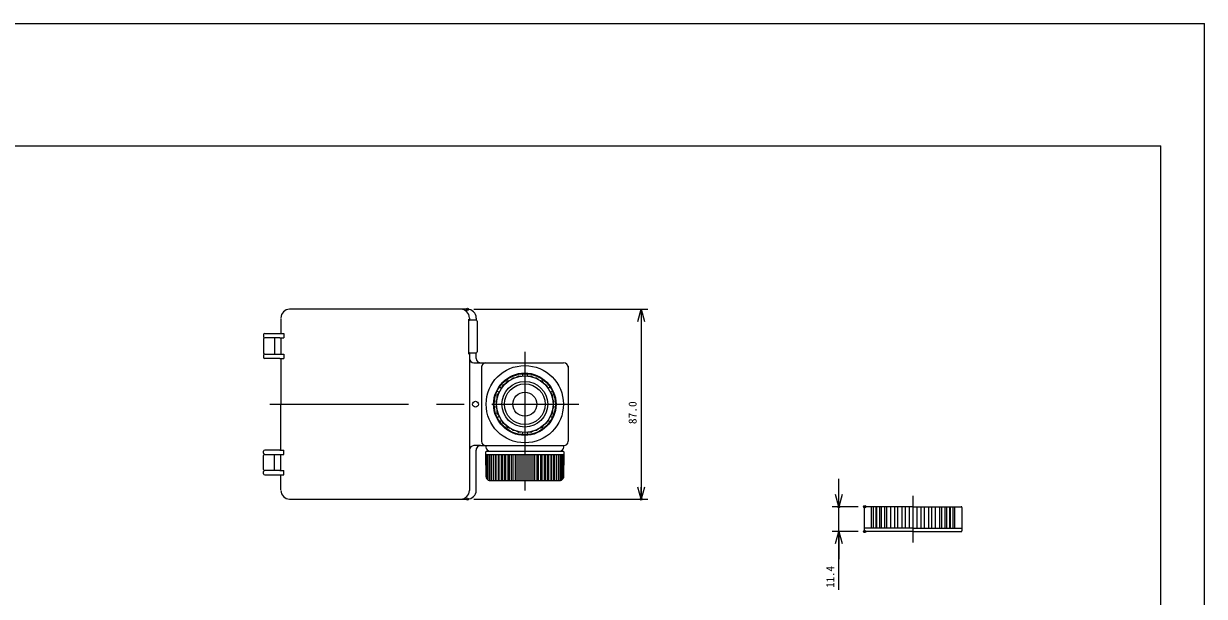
# Model space of a CAD drawing. Units: millimetres on the paper. Extents: x -210 to 210, y -148 to 148.
# Drawn here: x -60.4 to 210, y 17.2 to 148.5 of the extents above; entities that cross this region are included whole.
import ezdxf
from ezdxf.enums import TextEntityAlignment as Align

# ---------------------------------------------------------------- set-up
doc = ezdxf.new("R2010")
doc.units = ezdxf.units.MM
doc.header["$PDMODE"] = 32
doc.header["$PDSIZE"] = 0.5
doc.linetypes.add('USER1', pattern=[50.8, 31.75, -6.35, 6.35, -6.35])
for name, color, linetype, lineweight in [('0-0_0', 7, 'Continuous', 18), ('0-1_DEFPOINTS', 7, 'Continuous', 18), ('0-2_CLASS1', 7, 'Continuous', 18), ('0-3_SS', 7, 'Continuous', 18)]:
    doc.layers.add(name, color=color, linetype=linetype, lineweight=lineweight)
doc.styles.add('ＭＳ ゴシック', font='')
doc.styles.get('ＭＳ ゴシック').set_extended_font_data('MS Gothic')

# ---------------------------------------------------------------- blocks, each defined once
blk = doc.blocks.new('_OPEN30')
at = {"layer": '0-0_0'}
blk.add_line((0, 0), (-1, 0), dxfattribs=at)
blk.add_lwpolyline([(-1, 0.2679), (0, 0), (-1, -0.2679)], dxfattribs=at)
blk = doc.blocks.new('D7')
at = {"layer": '0-0_0'}
for p, q in [((126.282, 37.785), (126.282, 44.135)), ((130.709, 37.785), (124.782, 37.785)), ((126.282, 32.085), (126.282, 37.785)), ((130.709, 32.085), (124.782, 32.085)), ((126.282, 18.768), (126.282, 32.085)), ((126.282, 32.085), (126.282, 25.735))]:
    blk.add_line(p, q, dxfattribs=at)
at = {"layer": '0-1_DEFPOINTS'}
for p in [(126.282, 37.785), (132.209, 37.785), (132.209, 32.085)]:
    blk.add_point(p, dxfattribs=at)
at = {"layer": '0-0_0', "xscale": 2.77, "yscale": 2.77}
for p, rotation in [((126.282, 37.785), 270), ((126.282, 32.085), 90)]:
    blk.add_blockref('_OPEN30', p, dxfattribs=dict(at, rotation=rotation))
at = {"layer": '0-0_0', "style": 'ＭＳ ゴシック'}
blk.add_text('11.4', height=1.833, rotation=90, dxfattribs=at).set_placement((125.782, 19.185), align=Align.BOTTOM_LEFT)
blk = doc.blocks.new('D12')
at = {"layer": '0-0_0'}
for p, q in [((42.719, 83.022), (82.5, 83.022)), ((81, 83.022), (81, 39.522)), ((42.719, 39.522), (82.5, 39.522))]:
    blk.add_line(p, q, dxfattribs=at)
at = {"layer": '0-1_DEFPOINTS'}
for p in [(41.219, 83.022), (41.219, 39.522), (81, 39.522)]:
    blk.add_point(p, dxfattribs=at)
at = {"layer": '0-0_0', "xscale": 2.77, "yscale": 2.77}
for p, rotation in [((81, 83.022), 90), ((81, 39.522), 270)]:
    blk.add_blockref('_OPEN30', p, dxfattribs=dict(at, rotation=rotation))
at = {"layer": '0-0_0', "style": 'ＭＳ ゴシック', "width": 1.05}
blk.add_text('87.0', height=1.833, rotation=90, dxfattribs=at).set_placement((80.5, 56.711), align=Align.BOTTOM_LEFT)

msp = doc.modelspace()

# ---------------------------------------------------------------- linework, layer by layer
at = {"layer": '0-1_DEFPOINTS'}
for p in [(-210, 148.5), (210, -148.5)]:
    msp.add_line(p, (210, 148.5), dxfattribs=at)
at = {"layer": '0-2_CLASS1'}
msp.add_line((200, -138.5), (200, 120.5), dxfattribs=at)
msp.add_lwpolyline([(-195, -138.5), (-195, 120.5), (200, 120.5)], dxfattribs=at)
at = {"layer": '0-3_SS'}
for p, q in [((41.219, 83.022), (0.494, 83.022)), ((-1.506, 80.872), (-1.506, 77.472)), ((41.463, 80.772), (41.463, 72.772)), ((41.677, 81.022), (41.677, 80.522)), ((43.219, 80.522), (41.713, 80.522)), ((43.463, 80.272), (43.463, 73.272)), ((-5.468, 77.222), (-5.468, 76.722)), ((-5.468, 76.222), (-5.468, 73.022)), ((-5.218, 77.472), (-1.756, 77.472)), ((-5.127, 76.472), (-5.218, 76.472)), ((-3.627, 76.472), (-5.218, 76.472)), ((-1.756, 76.472), (-3.627, 76.472)), ((-3.006, 76.472), (-3.006, 72.772)), ((-1.756, 77.472), (-0.862, 77.472)), ((-1.756, 76.472), (-0.862, 76.472)), ((-1.506, 76.472), (-1.506, 72.772)), ((41.677, 73.022), (41.677, 71.772)), ((41.713, 73.022), (43.213, 73.022)), ((43.219, 71.772), (43.219, 73.022)), ((-5.468, 72.522), (-5.468, 72.022)), ((-5.218, 72.772), (-1.756, 72.772)), ((-3.627, 71.772), (-5.218, 71.772)), ((-1.756, 71.772), (-3.627, 71.772)), ((-1.756, 72.772), (-0.862, 72.772)), ((-1.756, 71.772), (-0.862, 71.772)), ((-1.506, 71.772), (-1.506, 61.272)), ((42.677, 70.772), (44.219, 70.772)), ((44.219, 70.772), (45.456, 70.772)), ((45.456, 70.772), (63.256, 70.772)), ((44.456, 70.022), (44.456, 52.772)), ((53.806, 68.251), (53.806, 67.724)), ((54.906, 68.251), (54.906, 67.724)), ((64.256, 70.022), (64.256, 68.872)), ((64.256, 68.872), (64.256, 68.022)), ((64.256, 68.022), (64.256, 67.172)), ((48.588, 65.238), (49.044, 64.974)), ((59.669, 64.974), (60.125, 65.238)), ((64.256, 67.172), (64.256, 65.522)), ((64.256, 65.522), (64.256, 57.022)), ((48.038, 64.285), (48.494, 64.022)), ((60.219, 64.022), (60.675, 64.285)), ((-1.506, 50.772), (-1.506, 61.272)), ((48.038, 58.259), (48.494, 58.523)), ((48.588, 57.307), (49.044, 57.57)), ((59.669, 57.57), (60.125, 57.307)), ((60.219, 58.523), (60.675, 58.259)), ((64.256, 57.022), (64.256, 54.522)), ((53.806, 54.821), (53.806, 54.294)), ((54.906, 54.821), (54.906, 54.294)), ((64.256, 54.522), (64.256, 52.772)), ((44.219, 51.772), (42.677, 51.772)), ((44.219, 51.772), (45.856, 51.772)), ((45.856, 51.772), (62.856, 51.772)), ((62.856, 51.772), (63.256, 51.772)), ((-5.468, 50.022), (-5.468, 50.522)), ((-5.468, 46.322), (-5.468, 49.522)), ((-3.627, 50.772), (-5.218, 50.772)), ((-5.218, 49.772), (-1.756, 49.772)), ((-1.756, 50.772), (-3.627, 50.772)), ((-3.006, 46.072), (-3.006, 49.772)), ((-1.756, 50.772), (-0.862, 50.772)), ((-1.756, 49.772), (-0.862, 49.772)), ((-1.506, 46.072), (-1.506, 49.772)), ((41.677, 50.772), (41.677, 41.522)), ((43.219, 41.522), (43.219, 50.772)), ((45.361, 50.168), (45.369, 49.672)), ((45.369, 49.672), (45.455, 44.755)), ((45.369, 49.672), (45.374, 49.672)), ((63.102, 50.422), (45.611, 50.422)), ((46.394, 50.522), (62.319, 50.522)), ((46.856, 50.522), (46.856, 50.422)), ((61.856, 50.522), (61.856, 50.422)), ((63.257, 44.755), (63.343, 49.672)), ((-5.127, 46.072), (-5.218, 46.072)), ((-1.756, 46.072), (-0.862, 46.072)), ((-5.468, 45.322), (-5.468, 45.822)), ((-5.218, 45.072), (-1.756, 45.072)), ((-1.756, 45.072), (-0.862, 45.072)), ((-1.506, 41.672), (-1.506, 45.072)), ((46.455, 43.772), (54.356, 43.772)), ((54.356, 43.772), (62.257, 43.772)), ((0.494, 39.522), (41.219, 39.522))]:
    msp.add_line(p, q, dxfattribs=at)
at = {"layer": '0-3_SS', "color": 3}
for p, q in [((43.219, 81.022), (43.219, 80.522)), ((-0.862, 77.472), (-0.862, 76.472)), ((-0.862, 72.772), (-0.862, 71.772)), ((41.677, 71.772), (41.677, 50.772)), ((52.477, 67.469), (52.979, 67.753)), ((52.979, 67.753), (53.553, 67.697)), ((55.16, 67.697), (55.734, 67.753)), ((55.734, 67.753), (56.236, 67.469)), ((49.194, 65.181), (49.433, 65.705)), ((49.433, 65.705), (49.93, 65.998)), ((50.119, 66.168), (50.462, 66.632)), ((50.462, 66.632), (51.009, 66.815)), ((51.23, 66.942), (51.662, 67.325)), ((51.662, 67.325), (52.235, 67.39)), ((56.478, 67.39), (57.051, 67.325)), ((57.051, 67.325), (57.483, 66.942)), ((57.703, 66.815), (58.25, 66.632)), ((58.25, 66.632), (58.593, 66.168)), ((58.783, 65.998), (59.28, 65.705)), ((59.28, 65.705), (59.519, 65.181)), ((47.768, 61.965), (47.997, 62.494)), ((48.05, 62.743), (48.056, 63.32)), ((48.056, 63.32), (48.39, 63.789)), ((60.322, 63.789), (60.657, 63.32)), ((60.657, 63.32), (60.662, 62.743)), ((60.715, 62.494), (60.945, 61.965)), ((47.883, 61.4), (47.768, 61.965)), ((47.768, 60.58), (47.883, 61.145)), ((47.997, 60.051), (47.768, 60.58)), ((48.056, 59.225), (48.05, 59.802)), ((60.662, 59.802), (60.657, 59.225)), ((60.945, 60.58), (60.715, 60.051)), ((60.945, 61.965), (60.83, 61.4)), ((60.83, 61.145), (60.945, 60.58)), ((48.39, 58.756), (48.056, 59.225)), ((49.433, 56.839), (49.194, 57.364)), ((49.93, 56.547), (49.433, 56.839)), ((59.28, 56.839), (58.783, 56.547)), ((59.519, 57.364), (59.28, 56.839)), ((60.657, 59.225), (60.322, 58.756)), ((50.462, 55.913), (50.119, 56.376)), ((51.009, 55.73), (50.462, 55.913)), ((51.662, 55.22), (51.23, 55.602)), ((52.235, 55.155), (51.662, 55.22)), ((52.979, 54.792), (52.477, 55.076)), ((53.553, 54.847), (52.979, 54.792)), ((55.734, 54.792), (55.16, 54.847)), ((56.236, 55.076), (55.734, 54.792)), ((57.051, 55.22), (56.478, 55.155)), ((57.483, 55.602), (57.051, 55.22)), ((58.25, 55.913), (57.703, 55.73)), ((58.593, 56.376), (58.25, 55.913)), ((45.456, 51.772), (45.456, 51.46)), ((63.256, 51.772), (63.256, 51.46)), ((-0.862, 49.772), (-0.862, 50.772)), ((63.339, 49.672), (45.374, 49.672)), ((45.521, 49.672), (45.521, 44.415)), ((45.7, 49.672), (45.7, 44.116)), ((45.921, 49.672), (45.921, 43.927)), ((46.235, 49.672), (46.235, 43.772)), ((46.663, 49.672), (46.663, 43.772)), ((47.11, 49.672), (47.11, 43.772)), ((47.169, 49.672), (47.169, 43.772)), ((47.642, 49.672), (47.642, 43.772)), ((47.754, 49.672), (47.754, 43.772)), ((48.247, 49.672), (48.247, 43.772)), ((48.412, 49.672), (48.412, 43.772)), ((48.919, 49.672), (48.919, 43.772)), ((49.134, 49.672), (49.134, 43.772)), ((49.651, 49.672), (49.651, 43.772)), ((49.914, 49.672), (49.914, 43.772)), ((50.434, 49.672), (50.434, 43.772)), ((50.743, 49.672), (50.743, 43.772)), ((51.26, 49.672), (51.26, 43.772)), ((51.611, 49.672), (51.611, 43.772)), ((52.12, 49.672), (52.12, 43.772)), ((52.509, 49.672), (52.509, 43.772)), ((53.005, 49.672), (53.005, 43.772)), ((53.428, 49.672), (53.428, 43.772)), ((53.904, 49.672), (53.904, 43.772)), ((54.808, 49.672), (54.808, 43.772)), ((55.285, 49.672), (55.285, 43.772)), ((55.708, 49.672), (55.708, 43.772)), ((56.203, 49.672), (56.203, 43.772)), ((56.592, 49.672), (56.592, 43.772)), ((57.102, 49.672), (57.102, 43.772)), ((57.452, 49.672), (57.452, 43.772)), ((57.97, 49.672), (57.97, 43.772)), ((58.279, 49.672), (58.279, 43.772)), ((58.798, 49.672), (58.798, 43.772)), ((59.062, 49.672), (59.062, 43.772)), ((59.578, 49.672), (59.578, 43.772)), ((59.793, 49.672), (59.793, 43.772)), ((60.301, 49.672), (60.301, 43.772)), ((60.465, 49.672), (60.465, 43.772)), ((60.958, 49.672), (60.958, 43.772)), ((61.07, 49.672), (61.07, 43.772)), ((61.544, 49.672), (61.544, 43.772)), ((61.602, 49.672), (61.602, 43.772)), ((62.05, 49.672), (62.05, 43.772)), ((62.478, 49.672), (62.478, 43.772)), ((62.791, 49.672), (62.791, 43.927)), ((63.012, 49.672), (63.012, 44.116)), ((63.192, 49.672), (63.192, 44.415)), ((-0.862, 45.072), (-0.862, 46.072)), ((132.059, 37.635), (132.059, 32.235)), ((143.259, 37.785), (132.209, 37.785)), ((133.718, 37.785), (133.718, 32.835)), ((134.152, 37.785), (134.152, 32.835)), ((134.739, 37.785), (134.739, 32.835)), ((134.924, 37.785), (134.924, 32.835)), ((135.612, 37.785), (135.612, 32.835)), ((135.942, 37.785), (135.942, 32.835)), ((136.751, 37.785), (136.751, 32.835)), ((137.19, 37.785), (137.19, 32.835)), ((138.142, 37.785), (138.142, 32.835)), ((139.043, 37.785), (139.043, 32.835)), ((139.742, 37.785), (139.742, 32.835)), ((140.67, 37.785), (140.67, 32.835)), ((141.469, 37.785), (141.469, 32.835)), ((142.386, 37.785), (142.386, 32.835)), ((143.259, 37.785), (154.309, 37.785)), ((143.259, 37.785), (143.259, 32.835)), ((144.133, 37.785), (144.133, 32.835)), ((145.049, 37.785), (145.049, 32.835)), ((145.849, 37.785), (145.849, 32.835)), ((146.777, 37.785), (146.777, 32.835)), ((147.475, 37.785), (147.475, 32.835)), ((148.376, 37.785), (148.376, 32.835)), ((149.329, 37.785), (149.329, 32.835)), ((149.768, 37.785), (149.768, 32.835)), ((150.576, 37.785), (150.576, 32.835)), ((150.906, 37.785), (150.906, 32.835)), ((151.595, 37.785), (151.595, 32.835)), ((151.78, 37.785), (151.78, 32.835)), ((152.366, 37.785), (152.366, 32.835)), ((152.8, 37.785), (152.8, 32.835)), ((154.459, 37.635), (154.459, 32.235)), ((143.259, 32.835), (132.059, 32.835)), ((143.259, 32.835), (154.459, 32.835)), ((143.259, 32.085), (132.209, 32.085)), ((143.259, 32.085), (154.309, 32.085))]:
    msp.add_line(p, q, dxfattribs=at)
at = {"layer": '0-3_SS', "linetype": 'USER1'}
for p, q in [((54.356, 73.272), (54.356, 41.272)), ((-4.006, 61.272), (66.756, 61.272)), ((143.259, 40.285), (143.259, 29.585))]:
    msp.add_line(p, q, dxfattribs=at)
at = {"layer": '0-3_SS'}
for points in [[(63.339, 49.672), (63.343, 49.672), (63.352, 50.168)], [(-1.756, 46.072), (-3.627, 46.072), (-5.218, 46.072)]]:
    msp.add_lwpolyline(points, dxfattribs=at)
at = {"layer": '0-3_SS', "color": 3}
for centre, radius in [((54.356, 61.272), 8.85), ((54.356, 61.272), 7), ((54.356, 61.272), 6.475), ((54.356, 61.272), 4.658), ((54.356, 61.272), 2.75), ((43.067, 61.272), 0.675)]:
    msp.add_circle(centre, radius, dxfattribs=at)
at = {"layer": '0-3_SS'}
for radius in [7.15, 5.239]:
    msp.add_circle((54.356, 61.272), radius, dxfattribs=at)
for centre, radius, start, end in [((0.494, 81.022), 2, 90, 180), ((39.677, 81.022), 2, 0, 90), ((41.219, 81.022), 2, 0, 90), ((41.713, 80.772), 0.25, 180, 270), ((43.213, 80.272), 0.25, 0, 90), ((-5.218, 77.222), 0.25, 90, 180), ((-5.218, 76.722), 0.25, 180, 270), ((-5.218, 76.222), 0.25, 90, 180), ((-5.218, 73.022), 0.25, 180, 270), ((41.713, 72.772), 0.25, 90, 180), ((43.213, 73.272), 0.25, 270, 0), ((-5.218, 72.522), 0.25, 90, 180), ((-5.218, 72.022), 0.25, 180, 270), ((42.677, 71.772), 1, 180, 270), ((44.219, 71.772), 1, 180, 270), ((44.219, 71.772), 1, 240, 270), ((45.456, 69.772), 1, 90, 180), ((63.256, 69.772), 1, 0, 90), ((42.677, 50.772), 1, 90, 180), ((44.219, 50.772), 1, 120, 180), ((44.219, 50.772), 1, 90, 120), ((45.456, 52.772), 1, 180, 270), ((63.256, 52.772), 1, 270, 0), ((-5.218, 50.522), 0.25, 90, 180), ((-5.218, 50.022), 0.25, 180, 270), ((-5.218, 49.522), 0.25, 90, 180), ((45.611, 50.172), 0.25, 90, 181), ((63.102, 50.172), 0.25, 359, 90), ((-5.218, 46.322), 0.25, 180, 270), ((-5.218, 45.822), 0.25, 90, 180), ((-5.218, 45.322), 0.25, 180, 270), ((46.455, 44.772), 1, 181, 222.40632), ((46.455, 44.772), 1, 222.40632, 240.99496), ((46.455, 44.772), 1, 240.99496, 270), ((62.257, 44.772), 1, 270, 299.00504), ((62.257, 44.772), 1, 299.00504, 317.59368), ((62.257, 44.772), 1, 317.59368, 359), ((0.494, 41.522), 2, 180, 270), ((39.677, 41.522), 2, 270, 0), ((41.219, 41.522), 2, 270, 0)]:
    msp.add_arc(centre, radius, start, end, dxfattribs=at)
at = {"layer": '0-3_SS', "color": 3}
for centre, radius, start, end in [((46.394, 51.46), 0.938, 180, 270), ((62.319, 51.46), 0.938, 270, 0), ((132.209, 37.635), 0.15, 90, 180), ((154.309, 37.635), 0.15, 0, 90), ((132.209, 32.235), 0.15, 180, 270), ((154.309, 32.235), 0.15, 270, 0)]:
    msp.add_arc(centre, radius, start, end, dxfattribs=at)

# ---------------------------------------------------------------- block references
at = {"layer": '0-3_SS'}
for name in ['D12', 'D7']:
    msp.add_blockref(name, (0, 0), dxfattribs=at)

doc.saveas('drawing.dxf')
